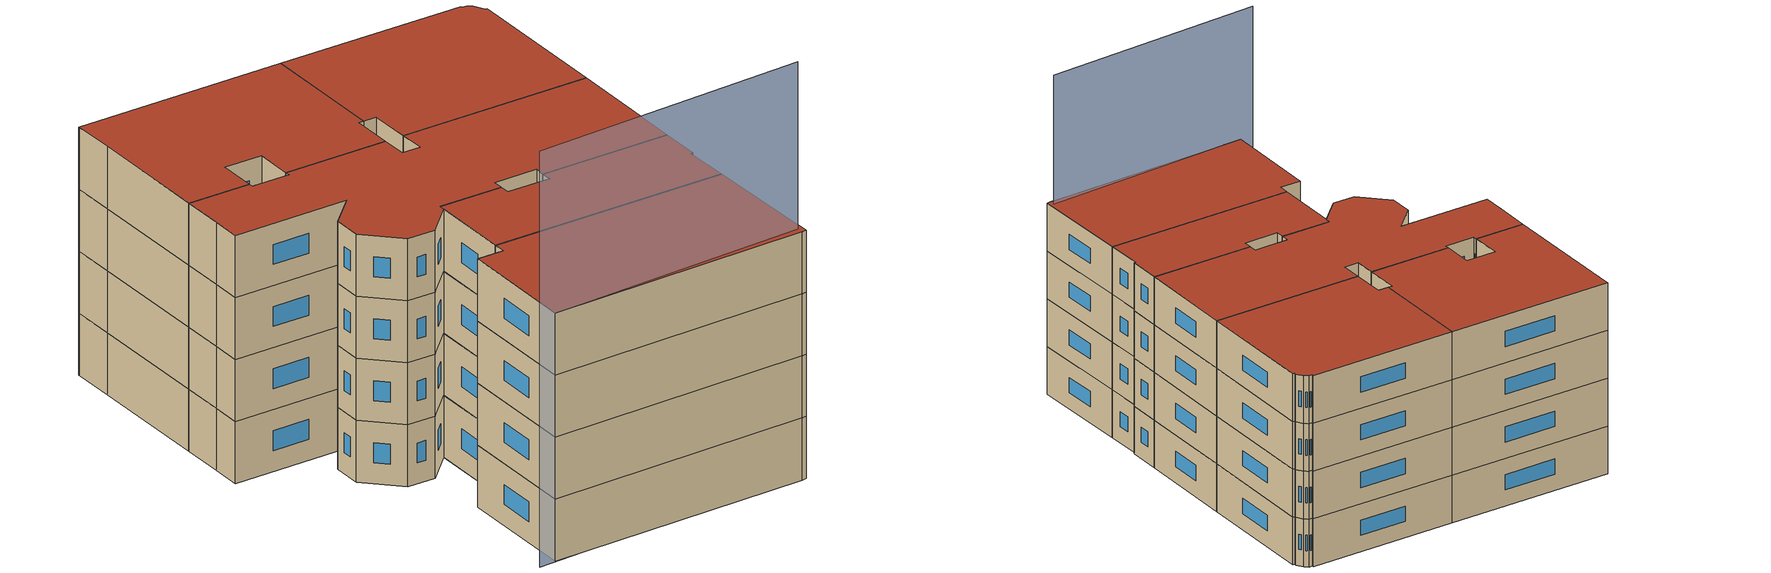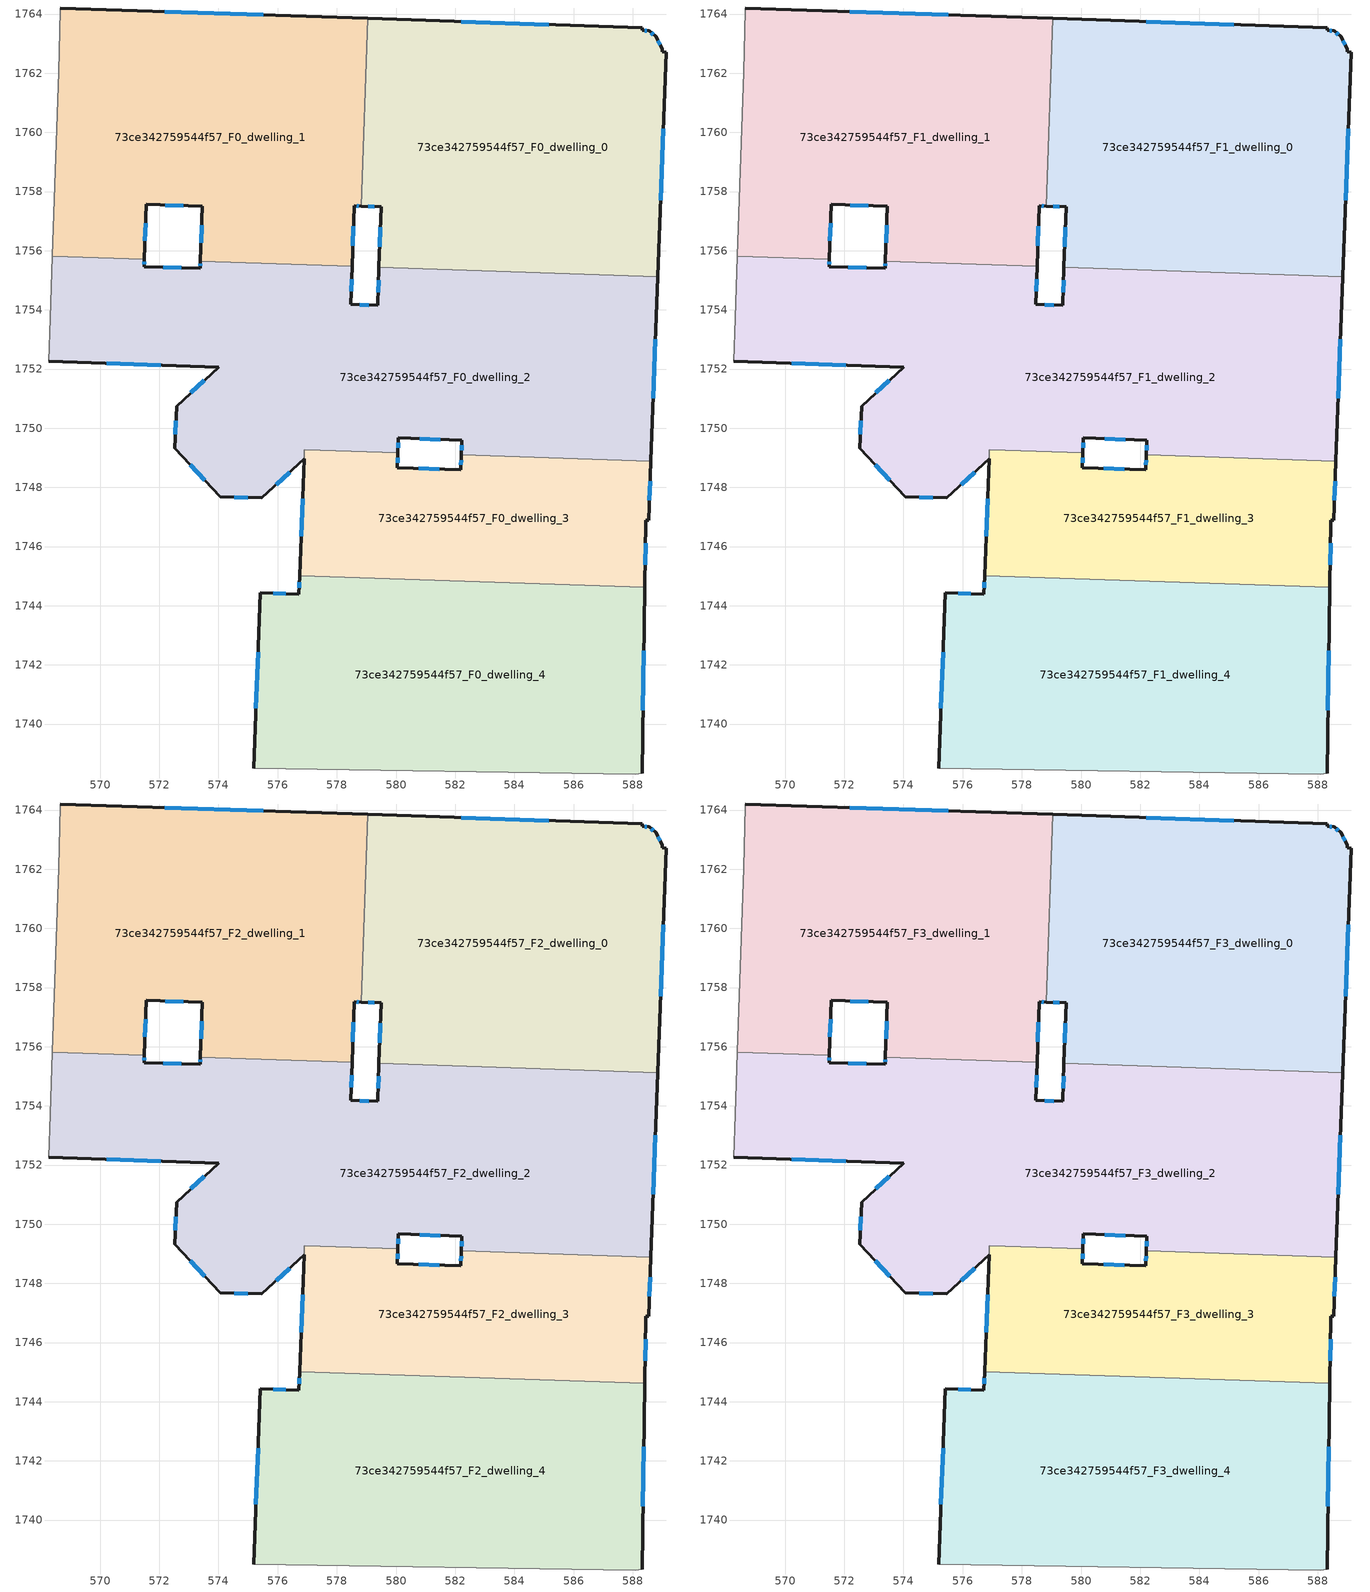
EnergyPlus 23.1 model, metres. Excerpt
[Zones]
73ce342759544f57_F0_dwelling_0
 floor ground (EU_floor_Construction): 588.78,1763.24 589.01,1762.82 589.01,1762.73 589.13,1762.71 588.85,1755.12 579.42,1755.44 579.49,1757.48 578.83,1757.51 579.04,1763.85 588.33,1763.53 588.33,1763.44 588.55,1763.43 z0
 wall outside (EU_wall_Construction): 588.85,1755.12 589.13,1762.71 589.01,1762.73 589.01,1762.82 588.78,1763.24 588.55,1763.43 588.33,1763.44 588.33,1763.53 579.04,1763.85 / 578.83,1757.51 579.49,1757.48 579.42,1755.44 z0:3
 wall to 73ce342759544f57_F0_dwelling_2 (EU_wall_Construction): 579.42,1755.44 588.85,1755.12 z0:3
 wall to 73ce342759544f57_F0_dwelling_1 (EU_wall_Construction): 579.04,1763.85 578.83,1757.51 z0:3
 window (EU_Window_Construction): 588.94,1757.71 589.03,1760.13 / 579.47,1756.79 579.45,1756.13 / 579.06,1757.5 579.27,1757.49 / 585.17,1763.64 582.2,1763.74 / 588.48,1763.43 588.41,1763.44 / 588.7,1763.3 588.63,1763.37 / 588.93,1762.96 588.85,1763.1 z1.02:1.98
73ce342759544f57_F0_dwelling_1
 floor ground (EU_floor_Construction): 579.04,1763.85 578.83,1757.51 578.58,1757.51 578.51,1755.47 573.39,1755.64 573.45,1757.5 571.55,1757.56 571.5,1755.71 568.39,1755.81 568.59,1762.05 568.65,1764.13 568.65,1764.2 z0
 wall outside (EU_wall_Construction): 571.5,1755.71 571.55,1757.56 573.45,1757.5 573.39,1755.64 / 579.04,1763.85 568.65,1764.2 / 578.51,1755.47 578.58,1757.51 578.83,1757.51 z0:3
 wall adiabatic (EU_wall_Construction): 568.65,1764.2 568.65,1764.13 568.59,1762.05 568.39,1755.81 z0:3
 wall to 73ce342759544f57_F0_dwelling_2 (EU_wall_Construction): 573.39,1755.64 578.51,1755.47 / 568.39,1755.81 571.5,1755.71 z0:3
 window (EU_Window_Construction): 573.43,1756.87 573.41,1756.27 / 572.2,1757.54 572.81,1757.52 / 571.52,1756.34 571.53,1756.93 / 575.51,1763.97 572.19,1764.08 / 578.67,1757.51 578.75,1757.51 / 578.54,1756.17 578.56,1756.82 z1.02:1.98
73ce342759544f57_F0_dwelling_2
 floor ground (EU_floor_Construction): 588.85,1755.12 588.61,1748.88 582.21,1749.09 582.23,1749.59 580.08,1749.67 580.06,1749.17 576.91,1749.27 576.89,1748.97 575.46,1747.64 574.05,1747.69 572.53,1749.32 572.58,1750.74 574.01,1752.07 568.27,1752.26 568.32,1753.72 568.39,1755.81 571.5,1755.71 571.49,1755.46 573.38,1755.41 573.39,1755.64 578.51,1755.47 578.47,1754.18 579.38,1754.15 579.42,1755.44 z0
 wall outside (EU_wall_Construction): 568.27,1752.26 574.01,1752.07 572.58,1750.74 572.53,1749.32 574.05,1747.69 575.46,1747.64 576.89,1748.97 / 573.39,1755.64 573.38,1755.41 571.49,1755.46 571.5,1755.71 / 579.42,1755.44 579.38,1754.15 578.47,1754.18 578.51,1755.47 / 588.61,1748.88 588.85,1755.12 / 580.06,1749.17 580.08,1749.67 582.23,1749.59 582.21,1749.09 z0:3
 wall adiabatic (EU_wall_Construction): 568.39,1755.81 568.32,1753.72 568.27,1752.26 z0:3
 wall to 73ce342759544f57_F0_dwelling_3 (EU_wall_Construction): 582.21,1749.09 588.61,1748.88 / 576.89,1748.97 576.9,1749.27 / 576.91,1749.27 580.06,1749.17 z0:3
 window (EU_Window_Construction): 573.52,1751.62 573.07,1751.19 / 570.22,1752.19 572.05,1752.13 / 571.49,1755.55 571.49,1755.62 / 572.74,1755.42 572.13,1755.44 / 573.39,1755.56 573.38,1755.49 / 578.49,1754.62 578.5,1755.03 / 579.07,1754.16 578.78,1754.17 / 579.41,1755 579.4,1754.59 / 588.69,1751.01 588.77,1753 / 582.22,1749.42 582.22,1749.26 / 580.81,1749.64 581.5,1749.62 / 580.07,1749.34 580.07,1749.5 / 575.95,1748.09 576.41,1748.52 / 574.53,1747.67 574.98,1747.66 / 573.05,1748.77 573.53,1748.24 / 572.56,1750.26 572.55,1749.8 z1.02:1.98
73ce342759544f57_F0_dwelling_3
 floor ground (EU_floor_Construction): 588.61,1748.88 588.54,1746.89 588.45,1746.89 588.41,1744.62 576.74,1745.01 576.9,1749.27 580.06,1749.17 580.05,1748.67 582.19,1748.59 582.21,1749.09 z0
 wall outside (EU_wall_Construction): 582.21,1749.09 582.19,1748.59 580.05,1748.67 580.06,1749.17 / 588.41,1744.62 588.45,1746.89 588.54,1746.89 588.61,1748.88 / 576.89,1748.96 576.74,1745.01 z0:3
 wall to 73ce342759544f57_F0_dwelling_4 (EU_wall_Construction): 576.74,1745.01 588.41,1744.62 z0:3
 window (EU_Window_Construction): 580.05,1748.84 580.06,1749 / 581.46,1748.62 580.78,1748.64 / 582.2,1748.92 582.2,1748.76 / 588.56,1747.57 588.59,1748.2 / 588.42,1745.39 588.43,1746.12 / 576.84,1747.62 576.79,1746.36 z1.02:1.98
73ce342759544f57_F0_dwelling_4
 floor ground (EU_floor_Construction): 588.41,1744.62 588.31,1738.34 588.09,1738.31 575.19,1738.51 575.41,1744.44 576.72,1744.39 576.74,1745.01 z0
 wall outside (EU_wall_Construction): 576.74,1745.01 576.72,1744.39 575.41,1744.44 575.19,1738.51 / 588.31,1738.34 588.41,1744.62 z0:3
 wall adiabatic (EU_wall_Construction): 575.19,1738.51 588.09,1738.31 588.31,1738.34 z0:3
 window (EU_Window_Construction): 575.34,1742.42 575.27,1740.53 / 576.28,1744.41 575.86,1744.43 / 576.74,1744.8 576.73,1744.6 / 588.35,1740.48 588.38,1742.48 z1.02:1.98
73ce342759544f57_F1_dwelling_0
 floor to 73ce342759544f57_F0_dwelling_0 (EU_floor_Construction): 588.78,1763.24 589,1762.82 589,1762.73 589.13,1762.71 588.85,1755.12 579.42,1755.44 579.49,1757.48 578.83,1757.51 579.04,1763.85 588.33,1763.53 588.33,1763.44 588.55,1763.43 z3
 wall outside (EU_wall_Construction): 588.85,1755.12 589.13,1762.71 589.01,1762.73 589.01,1762.82 588.78,1763.24 588.55,1763.43 588.33,1763.44 588.33,1763.53 579.04,1763.85 / 578.83,1757.51 579.49,1757.48 579.42,1755.44 z3:6
 wall to 73ce342759544f57_F1_dwelling_2 (EU_wall_Construction): 579.42,1755.44 588.85,1755.12 z3:6
 wall to 73ce342759544f57_F1_dwelling_1 (EU_wall_Construction): 579.04,1763.85 578.83,1757.51 z3:6
 window (EU_Window_Construction): 588.94,1757.71 589.03,1760.13 / 579.47,1756.79 579.45,1756.13 / 579.06,1757.5 579.27,1757.49 / 585.17,1763.64 582.2,1763.74 / 588.48,1763.43 588.41,1763.44 / 588.7,1763.3 588.63,1763.37 / 588.93,1762.96 588.85,1763.1 z4.02:4.98
73ce342759544f57_F1_dwelling_1
 floor to 73ce342759544f57_F0_dwelling_1 (EU_floor_Construction): 579.04,1763.85 578.83,1757.51 578.58,1757.51 578.51,1755.47 573.39,1755.64 573.45,1757.5 571.55,1757.56 571.5,1755.71 568.39,1755.81 568.59,1762.05 568.65,1764.13 568.65,1764.2 z3
 wall outside (EU_wall_Construction): 571.5,1755.71 571.55,1757.56 573.45,1757.5 573.39,1755.64 / 579.04,1763.85 568.65,1764.2 / 578.51,1755.47 578.58,1757.51 578.83,1757.51 z3:6
 wall adiabatic (EU_wall_Construction): 568.65,1764.2 568.65,1764.13 568.59,1762.05 568.39,1755.81 z3:6
 wall to 73ce342759544f57_F1_dwelling_2 (EU_wall_Construction): 573.39,1755.64 578.51,1755.47 / 568.39,1755.81 571.5,1755.71 z3:6
 window (EU_Window_Construction): 573.43,1756.87 573.41,1756.27 / 572.2,1757.54 572.81,1757.52 / 571.52,1756.34 571.53,1756.93 / 575.51,1763.97 572.19,1764.08 / 578.67,1757.51 578.75,1757.51 / 578.54,1756.17 578.56,1756.82 z4.02:4.98
73ce342759544f57_F1_dwelling_2
 floor to 73ce342759544f57_F0_dwelling_2 (EU_floor_Construction): 588.85,1755.12 588.61,1748.88 582.21,1749.09 582.23,1749.59 580.08,1749.67 580.06,1749.17 576.91,1749.27 576.89,1748.97 575.46,1747.64 574.05,1747.69 572.53,1749.32 572.58,1750.74 574.01,1752.07 568.27,1752.26 568.32,1753.72 568.39,1755.81 571.5,1755.71 571.49,1755.46 573.38,1755.41 573.39,1755.64 578.51,1755.47 578.47,1754.18 579.38,1754.15 579.42,1755.44 z3
 wall outside (EU_wall_Construction): 568.27,1752.26 574.01,1752.07 572.58,1750.74 572.53,1749.32 574.05,1747.69 575.46,1747.64 576.89,1748.97 / 573.39,1755.64 573.38,1755.41 571.49,1755.46 571.5,1755.71 / 579.42,1755.44 579.38,1754.15 578.47,1754.18 578.51,1755.47 / 588.61,1748.88 588.85,1755.12 / 580.06,1749.17 580.08,1749.67 582.23,1749.59 582.21,1749.09 z3:6
 wall adiabatic (EU_wall_Construction): 568.39,1755.81 568.32,1753.72 568.27,1752.26 z3:6
 wall to 73ce342759544f57_F1_dwelling_3 (EU_wall_Construction): 582.21,1749.09 588.61,1748.88 / 576.89,1748.97 576.9,1749.27 / 576.91,1749.27 580.06,1749.17 z3:6
 window (EU_Window_Construction): 573.52,1751.62 573.07,1751.19 / 570.22,1752.19 572.05,1752.13 / 571.49,1755.55 571.49,1755.62 / 572.74,1755.42 572.13,1755.44 / 573.39,1755.56 573.38,1755.49 / 578.49,1754.62 578.5,1755.03 / 579.07,1754.16 578.78,1754.17 / 579.41,1755 579.4,1754.59 / 588.69,1751.01 588.77,1753 / 582.22,1749.42 582.22,1749.26 / 580.81,1749.64 581.5,1749.62 / 580.07,1749.34 580.07,1749.5 / 575.95,1748.09 576.41,1748.52 / 574.53,1747.67 574.98,1747.66 / 573.05,1748.77 573.53,1748.24 / 572.56,1750.26 572.55,1749.8 z4.02:4.98
73ce342759544f57_F1_dwelling_3
 floor to 73ce342759544f57_F0_dwelling_3 (EU_floor_Construction): 588.61,1748.88 588.54,1746.89 588.45,1746.89 588.41,1744.62 576.74,1745.01 576.9,1749.27 580.06,1749.17 580.05,1748.67 582.19,1748.59 582.21,1749.09 z3
 wall outside (EU_wall_Construction): 582.21,1749.09 582.19,1748.59 580.05,1748.67 580.06,1749.17 / 588.41,1744.62 588.45,1746.89 588.54,1746.89 588.61,1748.88 / 576.89,1748.96 576.74,1745.01 z3:6
 wall to 73ce342759544f57_F1_dwelling_4 (EU_wall_Construction): 576.74,1745.01 588.41,1744.62 z3:6
 window (EU_Window_Construction): 580.05,1748.84 580.06,1749 / 581.46,1748.62 580.78,1748.64 / 582.2,1748.92 582.2,1748.76 / 588.56,1747.57 588.59,1748.2 / 588.42,1745.39 588.43,1746.12 / 576.84,1747.62 576.79,1746.36 z4.02:4.98
73ce342759544f57_F1_dwelling_4
 floor to 73ce342759544f57_F0_dwelling_4 (EU_floor_Construction): 588.41,1744.62 588.31,1738.34 588.09,1738.31 575.19,1738.51 575.41,1744.44 576.72,1744.39 576.74,1745.01 z3
 wall outside (EU_wall_Construction): 576.74,1745.01 576.72,1744.39 575.41,1744.44 575.19,1738.51 / 588.31,1738.34 588.41,1744.62 z3:6
 wall adiabatic (EU_wall_Construction): 575.19,1738.51 588.09,1738.31 588.31,1738.34 z3:6
 window (EU_Window_Construction): 575.34,1742.42 575.27,1740.53 / 576.28,1744.41 575.86,1744.43 / 576.74,1744.8 576.73,1744.6 / 588.35,1740.48 588.38,1742.48 z4.02:4.98
73ce342759544f57_F2_dwelling_0
 floor to 73ce342759544f57_F1_dwelling_0 (EU_floor_Construction): 588.78,1763.24 589,1762.82 589,1762.73 589.13,1762.71 588.85,1755.12 579.42,1755.44 579.49,1757.48 578.83,1757.51 579.04,1763.85 588.33,1763.53 588.33,1763.44 588.55,1763.43 z6
 wall outside (EU_wall_Construction): 588.85,1755.12 589.13,1762.71 589.01,1762.73 589.01,1762.82 588.78,1763.24 588.55,1763.43 588.33,1763.44 588.33,1763.53 579.04,1763.85 / 578.83,1757.51 579.49,1757.48 579.42,1755.44 z6:9
 wall to 73ce342759544f57_F2_dwelling_2 (EU_wall_Construction): 579.42,1755.44 588.85,1755.12 z6:9
 wall to 73ce342759544f57_F2_dwelling_1 (EU_wall_Construction): 579.04,1763.85 578.83,1757.51 z6:9
 window (EU_Window_Construction): 588.94,1757.71 589.03,1760.13 / 579.47,1756.79 579.45,1756.13 / 579.06,1757.5 579.27,1757.49 / 585.17,1763.64 582.2,1763.74 / 588.48,1763.43 588.41,1763.44 / 588.7,1763.3 588.63,1763.37 / 588.93,1762.96 588.85,1763.1 z7.02:7.98
73ce342759544f57_F2_dwelling_1
 floor to 73ce342759544f57_F1_dwelling_1 (EU_floor_Construction): 579.04,1763.85 578.83,1757.51 578.58,1757.51 578.51,1755.47 573.39,1755.64 573.45,1757.5 571.55,1757.56 571.5,1755.71 568.39,1755.81 568.59,1762.05 568.65,1764.13 568.65,1764.2 z6
 wall outside (EU_wall_Construction): 571.5,1755.71 571.55,1757.56 573.45,1757.5 573.39,1755.64 / 579.04,1763.85 568.65,1764.2 / 578.51,1755.47 578.58,1757.51 578.83,1757.51 z6:9
 wall adiabatic (EU_wall_Construction): 568.65,1764.2 568.65,1764.13 568.59,1762.05 568.39,1755.81 z6:9
 wall to 73ce342759544f57_F2_dwelling_2 (EU_wall_Construction): 573.39,1755.64 578.51,1755.47 / 568.39,1755.81 571.5,1755.71 z6:9
 window (EU_Window_Construction): 573.43,1756.87 573.41,1756.27 / 572.2,1757.54 572.81,1757.52 / 571.52,1756.34 571.53,1756.93 / 575.51,1763.97 572.19,1764.08 / 578.67,1757.51 578.75,1757.51 / 578.54,1756.17 578.56,1756.82 z7.02:7.98
73ce342759544f57_F2_dwelling_2
 floor to 73ce342759544f57_F1_dwelling_2 (EU_floor_Construction): 588.85,1755.12 588.61,1748.88 582.21,1749.09 582.23,1749.59 580.08,1749.67 580.06,1749.17 576.91,1749.27 576.89,1748.97 575.46,1747.64 574.05,1747.69 572.53,1749.32 572.58,1750.74 574.01,1752.07 568.27,1752.26 568.32,1753.72 568.39,1755.81 571.5,1755.71 571.49,1755.46 573.38,1755.41 573.39,1755.64 578.51,1755.47 578.47,1754.18 579.38,1754.15 579.42,1755.44 z6
 wall outside (EU_wall_Construction): 568.27,1752.26 574.01,1752.07 572.58,1750.74 572.53,1749.32 574.05,1747.69 575.46,1747.64 576.89,1748.97 / 573.39,1755.64 573.38,1755.41 571.49,1755.46 571.5,1755.71 / 579.42,1755.44 579.38,1754.15 578.47,1754.18 578.51,1755.47 / 588.61,1748.88 588.85,1755.12 / 580.06,1749.17 580.08,1749.67 582.23,1749.59 582.21,1749.09 z6:9
 wall adiabatic (EU_wall_Construction): 568.39,1755.81 568.32,1753.72 568.27,1752.26 z6:9
 wall to 73ce342759544f57_F2_dwelling_3 (EU_wall_Construction): 582.21,1749.09 588.61,1748.88 / 576.89,1748.97 576.9,1749.27 / 576.91,1749.27 580.06,1749.17 z6:9
 window (EU_Window_Construction): 573.52,1751.62 573.07,1751.19 / 570.22,1752.19 572.05,1752.13 / 571.49,1755.55 571.49,1755.62 / 572.74,1755.42 572.13,1755.44 / 573.39,1755.56 573.38,1755.49 / 578.49,1754.62 578.5,1755.03 / 579.07,1754.16 578.78,1754.17 / 579.41,1755 579.4,1754.59 / 588.69,1751.01 588.77,1753 / 582.22,1749.42 582.22,1749.26 / 580.81,1749.64 581.5,1749.62 / 580.07,1749.34 580.07,1749.5 / 575.95,1748.09 576.41,1748.52 / 574.53,1747.67 574.98,1747.66 / 573.05,1748.77 573.53,1748.24 / 572.56,1750.26 572.55,1749.8 z7.02:7.98
73ce342759544f57_F2_dwelling_3
 floor to 73ce342759544f57_F1_dwelling_3 (EU_floor_Construction): 588.61,1748.88 588.54,1746.89 588.45,1746.89 588.41,1744.62 576.74,1745.01 576.9,1749.27 580.06,1749.17 580.05,1748.67 582.19,1748.59 582.21,1749.09 z6
 wall outside (EU_wall_Construction): 582.21,1749.09 582.19,1748.59 580.05,1748.67 580.06,1749.17 / 588.41,1744.62 588.45,1746.89 588.54,1746.89 588.61,1748.88 / 576.89,1748.96 576.74,1745.01 z6:9
 wall to 73ce342759544f57_F2_dwelling_4 (EU_wall_Construction): 576.74,1745.01 588.41,1744.62 z6:9
 window (EU_Window_Construction): 580.05,1748.84 580.06,1749 / 581.46,1748.62 580.78,1748.64 / 582.2,1748.92 582.2,1748.76 / 588.56,1747.57 588.59,1748.2 / 588.42,1745.39 588.43,1746.12 / 576.84,1747.62 576.79,1746.36 z7.02:7.98
73ce342759544f57_F2_dwelling_4
 floor to 73ce342759544f57_F1_dwelling_4 (EU_floor_Construction): 588.41,1744.62 588.31,1738.34 588.09,1738.31 575.19,1738.51 575.41,1744.44 576.72,1744.39 576.74,1745.01 z6
 wall outside (EU_wall_Construction): 576.74,1745.01 576.72,1744.39 575.41,1744.44 575.19,1738.51 / 588.31,1738.34 588.41,1744.62 z6:9
 wall adiabatic (EU_wall_Construction): 575.19,1738.51 588.09,1738.31 588.31,1738.34 z6:9
 window (EU_Window_Construction): 575.34,1742.42 575.27,1740.53 / 576.28,1744.41 575.86,1744.43 / 576.74,1744.8 576.73,1744.6 / 588.35,1740.48 588.38,1742.48 z7.02:7.98
73ce342759544f57_F3_dwelling_0
 floor to 73ce342759544f57_F2_dwelling_0 (EU_floor_Construction): 588.78,1763.24 589,1762.82 589,1762.73 589.13,1762.71 588.85,1755.12 579.42,1755.44 579.49,1757.48 578.83,1757.51 579.04,1763.85 588.33,1763.53 588.33,1763.44 588.55,1763.43 z9
 wall outside (EU_wall_Construction): 588.85,1755.12 589.13,1762.71 589.01,1762.73 589.01,1762.82 588.78,1763.24 588.55,1763.43 588.33,1763.44 588.33,1763.53 579.04,1763.85 / 578.83,1757.51 579.49,1757.48 579.42,1755.44 z9:12
 wall to 73ce342759544f57_F3_dwelling_2 (EU_wall_Construction): 579.42,1755.44 588.85,1755.12 z9:12
 wall to 73ce342759544f57_F3_dwelling_1 (EU_wall_Construction): 579.04,1763.85 578.83,1757.51 z9:12
 window (EU_Window_Construction): 588.94,1757.71 589.03,1760.13 / 579.47,1756.79 579.45,1756.13 / 579.06,1757.5 579.27,1757.49 / 585.17,1763.64 582.2,1763.74 / 588.48,1763.43 588.41,1763.44 / 588.7,1763.3 588.63,1763.37 / 588.93,1762.96 588.85,1763.1 z10.02:10.98
 roof outside (EU_roof_Construction): 588.85,1755.12 589.13,1762.71 589.01,1762.73 589.01,1762.82 588.78,1763.24 588.55,1763.43 588.33,1763.44 588.33,1763.53 579.04,1763.85 578.83,1757.51 579.49,1757.48 579.42,1755.44 z12
73ce342759544f57_F3_dwelling_1
 floor to 73ce342759544f57_F2_dwelling_1 (EU_floor_Construction): 579.04,1763.85 578.83,1757.51 578.58,1757.51 578.51,1755.47 573.39,1755.64 573.45,1757.5 571.55,1757.56 571.5,1755.71 568.39,1755.81 568.59,1762.05 568.65,1764.13 568.65,1764.2 z9
 wall outside (EU_wall_Construction): 571.5,1755.71 571.55,1757.56 573.45,1757.5 573.39,1755.64 / 579.04,1763.85 568.65,1764.2 / 578.51,1755.47 578.58,1757.51 578.83,1757.51 z9:12
 wall adiabatic (EU_wall_Construction): 568.65,1764.2 568.65,1764.13 568.59,1762.05 568.39,1755.81 z9:12
 wall to 73ce342759544f57_F3_dwelling_2 (EU_wall_Construction): 573.39,1755.64 578.51,1755.47 / 568.39,1755.81 571.5,1755.71 z9:12
 window (EU_Window_Construction): 573.43,1756.87 573.41,1756.27 / 572.2,1757.54 572.81,1757.52 / 571.52,1756.34 571.53,1756.93 / 575.51,1763.97 572.19,1764.08 / 578.67,1757.51 578.75,1757.51 / 578.54,1756.17 578.56,1756.82 z10.02:10.98
 roof outside (EU_roof_Construction): 578.51,1755.47 578.58,1757.51 578.83,1757.51 579.04,1763.85 568.65,1764.2 568.65,1764.13 568.59,1762.05 568.39,1755.81 571.5,1755.71 571.55,1757.56 573.45,1757.5 573.39,1755.64 z12
73ce342759544f57_F3_dwelling_2
 floor to 73ce342759544f57_F2_dwelling_2 (EU_floor_Construction): 588.85,1755.12 588.61,1748.88 582.21,1749.09 582.23,1749.59 580.08,1749.67 580.06,1749.17 576.91,1749.27 576.89,1748.97 575.46,1747.64 574.05,1747.69 572.53,1749.32 572.58,1750.74 574.01,1752.07 568.27,1752.26 568.32,1753.72 568.39,1755.81 571.5,1755.71 571.49,1755.46 573.38,1755.41 573.39,1755.64 578.51,1755.47 578.47,1754.18 579.38,1754.15 579.42,1755.44 z9
 wall outside (EU_wall_Construction): 568.27,1752.26 574.01,1752.07 572.58,1750.74 572.53,1749.32 574.05,1747.69 575.46,1747.64 576.89,1748.97 / 573.39,1755.64 573.38,1755.41 571.49,1755.46 571.5,1755.71 / 579.42,1755.44 579.38,1754.15 578.47,1754.18 578.51,1755.47 / 588.61,1748.88 588.85,1755.12 / 580.06,1749.17 580.08,1749.67 582.23,1749.59 582.21,1749.09 z9:12
 wall adiabatic (EU_wall_Construction): 568.39,1755.81 568.32,1753.72 568.27,1752.26 z9:12
 wall to 73ce342759544f57_F3_dwelling_3 (EU_wall_Construction): 582.21,1749.09 588.61,1748.88 / 576.89,1748.97 576.9,1749.27 / 576.91,1749.27 580.06,1749.17 z9:12
 window (EU_Window_Construction): 573.52,1751.62 573.07,1751.19 / 570.22,1752.19 572.05,1752.13 / 571.49,1755.55 571.49,1755.62 / 572.74,1755.42 572.13,1755.44 / 573.39,1755.56 573.38,1755.49 / 578.49,1754.62 578.5,1755.03 / 579.07,1754.16 578.78,1754.17 / 579.41,1755 579.4,1754.59 / 588.69,1751.01 588.77,1753 / 582.22,1749.42 582.22,1749.26 / 580.81,1749.64 581.5,1749.62 / 580.07,1749.34 580.07,1749.5 / 575.95,1748.09 576.41,1748.52 / 574.53,1747.67 574.98,1747.66 / 573.05,1748.77 573.53,1748.24 / 572.56,1750.26 572.55,1749.8 z10.02:10.98
 roof outside (EU_roof_Construction): 588.61,1748.88 588.85,1755.12 579.42,1755.44 579.38,1754.15 578.47,1754.18 578.51,1755.47 573.39,1755.64 573.38,1755.41 571.49,1755.46 571.5,1755.71 568.39,1755.81 568.32,1753.72 568.27,1752.26 574.01,1752.07 572.58,1750.74 572.53,1749.32 574.05,1747.69 575.46,1747.64 576.89,1748.97 576.9,1749.27 580.06,1749.17 580.08,1749.67 582.23,1749.59 582.21,1749.09 z12
73ce342759544f57_F3_dwelling_3
 floor to 73ce342759544f57_F2_dwelling_3 (EU_floor_Construction): 588.61,1748.88 588.54,1746.89 588.45,1746.89 588.41,1744.62 576.74,1745.01 576.9,1749.27 580.06,1749.17 580.05,1748.67 582.19,1748.59 582.21,1749.09 z9
 wall outside (EU_wall_Construction): 582.21,1749.09 582.19,1748.59 580.05,1748.67 580.06,1749.17 / 588.41,1744.62 588.45,1746.89 588.54,1746.89 588.61,1748.88 / 576.89,1748.96 576.74,1745.01 z9:12
 wall to 73ce342759544f57_F3_dwelling_4 (EU_wall_Construction): 576.74,1745.01 588.41,1744.62 z9:12
 window (EU_Window_Construction): 580.05,1748.84 580.06,1749 / 581.46,1748.62 580.78,1748.64 / 582.2,1748.92 582.2,1748.76 / 588.56,1747.57 588.59,1748.2 / 588.42,1745.39 588.43,1746.12 / 576.84,1747.62 576.79,1746.36 z10.02:10.98
 roof outside (EU_roof_Construction): 588.41,1744.62 588.45,1746.89 588.54,1746.89 588.61,1748.88 582.21,1749.09 582.19,1748.59 580.05,1748.67 580.06,1749.17 576.9,1749.27 576.89,1748.97 576.74,1745.01 z12
73ce342759544f57_F3_dwelling_4
 floor to 73ce342759544f57_F2_dwelling_4 (EU_floor_Construction): 588.41,1744.62 588.31,1738.34 588.09,1738.31 575.19,1738.51 575.41,1744.44 576.72,1744.39 576.74,1745.01 z9
 wall outside (EU_wall_Construction): 576.74,1745.01 576.72,1744.39 575.41,1744.44 575.19,1738.51 / 588.31,1738.34 588.41,1744.62 z9:12
 wall adiabatic (EU_wall_Construction): 575.19,1738.51 588.09,1738.31 588.31,1738.34 z9:12
 window (EU_Window_Construction): 575.34,1742.42 575.27,1740.53 / 576.28,1744.41 575.86,1744.43 / 576.74,1744.8 576.73,1744.6 / 588.35,1740.48 588.38,1742.48 z10.02:10.98
 roof outside (EU_roof_Construction): 588.31,1738.34 588.41,1744.62 576.74,1745.01 576.72,1744.39 575.41,1744.44 575.19,1738.51 588.09,1738.31 z12
shading: 574.34,1738.47 588.08,1738.63 z0:20.1
[Building]
EU S2 Campaign: North Axis=0; Terrain=City; Solar Distribution=FullExterior
[Site:Location]
Vienna: Latitude=48; Longitude=16.5; Time Zone=1; Elevation=183
[SizingPeriod:WeatherFileDays]
AnnualSizingPeriod: Begin Month=1; Begin Day of Month=1; End Month=12; End Day of Month=31; Day of Week for Start Day=Monday; Use Weather File Daylight Saving Period=No; Use Weather File Rain and Snow Indicators=No
[MATERIAL]
EU_InternalMass_Material: Roughness=MediumRough; Thickness=0.1; Conductivity=1; Density=1800; Specific Heat=900; Thermal Absorptance=0.9; Solar Absorptance=0.7; Visible Absorptance=0.7
[MATERIAL:NOMASS] Roughness=MediumRough; Thermal Absorptance=0.9; Solar Absorptance=0.7; Visible Absorptance=0.7
Name | Thermal Resistance
EU_wall_NoMass | 0.942466
EU_roof_NoMass | 0.551687
EU_floor_NoMass | 0.66527
[WINDOWMATERIAL:SIMPLEGLAZINGSYSTEM]
EU_Window_SimpleGlazing: UFactor=2.03367; Solar Heat Gain Coefficient=0.65; Visible Transmittance=0.65
[CONSTRUCTION]
EU_wall_Construction: EU_wall_NoMass
EU_roof_Construction: EU_roof_NoMass
EU_floor_Construction: EU_floor_NoMass
EU_Window_Construction: EU_Window_SimpleGlazing
EU_InternalMass_Construction: EU_InternalMass_Material
[ZONE] Type=1; Multiplier=1; Ceiling Height=autocalculate; Floor Area=autocalculate; Part of Total Floor Area=Yes
Name | Volume
73ce342759544f57_F0_dwelling_0; 73ce342759544f57_F1_dwelling_0; 73ce342759544f57_F2_dwelling_0; 73ce342759544f57_F3_dwelling_0 | 249.428
73ce342759544f57_F0_dwelling_1 | 249.432
73ce342759544f57_F1_dwelling_1; 73ce342759544f57_F2_dwelling_1; 73ce342759544f57_F3_dwelling_1 | 249.43
73ce342759544f57_F0_dwelling_2; 73ce342759544f57_F1_dwelling_2; 73ce342759544f57_F2_dwelling_2; 73ce342759544f57_F3_dwelling_2 | 352.695
73ce342759544f57_F0_dwelling_3; 73ce342759544f57_F1_dwelling_3; 73ce342759544f57_F2_dwelling_3; 73ce342759544f57_F3_dwelling_3 | 146.171
73ce342759544f57_F0_dwelling_4; 73ce342759544f57_F1_dwelling_4; 73ce342759544f57_F2_dwelling_4; 73ce342759544f57_F3_dwelling_4 | 249.413
[INTERNALMASS] Construction=EU_InternalMass_Construction
Name | Zone or ZoneList | Surface Area
73ce342759544f57_F0_dwelling_0_EU_InternalMass | 73ce342759544f57_F0_dwelling_0 | 83.1417
73ce342759544f57_F0_dwelling_1_EU_InternalMass | 73ce342759544f57_F0_dwelling_1 | 83.1422
73ce342759544f57_F0_dwelling_2_EU_InternalMass | 73ce342759544f57_F0_dwelling_2 | 117.564
73ce342759544f57_F0_dwelling_3_EU_InternalMass | 73ce342759544f57_F0_dwelling_3 | 48.7247
73ce342759544f57_F0_dwelling_4_EU_InternalMass | 73ce342759544f57_F0_dwelling_4 | 83.1377
73ce342759544f57_F1_dwelling_0_EU_InternalMass | 73ce342759544f57_F1_dwelling_0 | 83.1417
73ce342759544f57_F1_dwelling_1_EU_InternalMass | 73ce342759544f57_F1_dwelling_1 | 83.1422
73ce342759544f57_F1_dwelling_2_EU_InternalMass | 73ce342759544f57_F1_dwelling_2 | 117.564
73ce342759544f57_F1_dwelling_3_EU_InternalMass | 73ce342759544f57_F1_dwelling_3 | 48.7247
73ce342759544f57_F1_dwelling_4_EU_InternalMass | 73ce342759544f57_F1_dwelling_4 | 83.1377
73ce342759544f57_F2_dwelling_0_EU_InternalMass | 73ce342759544f57_F2_dwelling_0 | 83.1417
73ce342759544f57_F2_dwelling_1_EU_InternalMass | 73ce342759544f57_F2_dwelling_1 | 83.1422
73ce342759544f57_F2_dwelling_2_EU_InternalMass | 73ce342759544f57_F2_dwelling_2 | 117.564
73ce342759544f57_F2_dwelling_3_EU_InternalMass | 73ce342759544f57_F2_dwelling_3 | 48.7247
73ce342759544f57_F2_dwelling_4_EU_InternalMass | 73ce342759544f57_F2_dwelling_4 | 83.1377
73ce342759544f57_F3_dwelling_0_EU_InternalMass | 73ce342759544f57_F3_dwelling_0 | 83.1417
73ce342759544f57_F3_dwelling_1_EU_InternalMass | 73ce342759544f57_F3_dwelling_1 | 83.1422
73ce342759544f57_F3_dwelling_2_EU_InternalMass | 73ce342759544f57_F3_dwelling_2 | 117.564
73ce342759544f57_F3_dwelling_3_EU_InternalMass | 73ce342759544f57_F3_dwelling_3 | 48.7247
73ce342759544f57_F3_dwelling_4_EU_InternalMass | 73ce342759544f57_F3_dwelling_4 | 83.1377
[OTHEREQUIPMENT] Fuel Type=Electricity; Design Level Calculation Method=Watts/Area; Power per Zone Floor Area=1; Fraction Latent=0; Fraction Radiant=0; Fraction Lost=0; Carbon Dioxide Generation Rate=0; EndUse Subcategory=EU_Step8_InternalGains
Name | Zone or ZoneList or Space or SpaceList | Schedule
EU_Step8_InternalGain_73ce342759544f57_F0_dwelling_0_f000 | 73ce342759544f57_F0_dwelling_0 | EU_Step8_GainSchedule_73ce342759544f57_F0_dwelling_0_f000
EU_Step8_InternalGain_73ce342759544f57_F0_dwelling_1_f000 | 73ce342759544f57_F0_dwelling_1 | EU_Step8_GainSchedule_73ce342759544f57_F0_dwelling_1_f000
EU_Step8_InternalGain_73ce342759544f57_F0_dwelling_2_f000 | 73ce342759544f57_F0_dwelling_2 | EU_Step8_GainSchedule_73ce342759544f57_F0_dwelling_2_f000
EU_Step8_InternalGain_73ce342759544f57_F0_dwelling_3_f000 | 73ce342759544f57_F0_dwelling_3 | EU_Step8_GainSchedule_73ce342759544f57_F0_dwelling_3_f000
EU_Step8_InternalGain_73ce342759544f57_F0_dwelling_4_f000 | 73ce342759544f57_F0_dwelling_4 | EU_Step8_GainSchedule_73ce342759544f57_F0_dwelling_4_f000
EU_Step8_InternalGain_73ce342759544f57_F1_dwelling_0_f000 | 73ce342759544f57_F1_dwelling_0 | EU_Step8_GainSchedule_73ce342759544f57_F1_dwelling_0_f000
EU_Step8_InternalGain_73ce342759544f57_F1_dwelling_1_f000 | 73ce342759544f57_F1_dwelling_1 | EU_Step8_GainSchedule_73ce342759544f57_F1_dwelling_1_f000
EU_Step8_InternalGain_73ce342759544f57_F1_dwelling_2_f000 | 73ce342759544f57_F1_dwelling_2 | EU_Step8_GainSchedule_73ce342759544f57_F1_dwelling_2_f000
EU_Step8_InternalGain_73ce342759544f57_F1_dwelling_3_f000 | 73ce342759544f57_F1_dwelling_3 | EU_Step8_GainSchedule_73ce342759544f57_F1_dwelling_3_f000
EU_Step8_InternalGain_73ce342759544f57_F1_dwelling_4_f000 | 73ce342759544f57_F1_dwelling_4 | EU_Step8_GainSchedule_73ce342759544f57_F1_dwelling_4_f000
EU_Step8_InternalGain_73ce342759544f57_F2_dwelling_0_f000 | 73ce342759544f57_F2_dwelling_0 | EU_Step8_GainSchedule_73ce342759544f57_F2_dwelling_0_f000
EU_Step8_InternalGain_73ce342759544f57_F2_dwelling_1_f000 | 73ce342759544f57_F2_dwelling_1 | EU_Step8_GainSchedule_73ce342759544f57_F2_dwelling_1_f000
EU_Step8_InternalGain_73ce342759544f57_F2_dwelling_2_f000 | 73ce342759544f57_F2_dwelling_2 | EU_Step8_GainSchedule_73ce342759544f57_F2_dwelling_2_f000
EU_Step8_InternalGain_73ce342759544f57_F2_dwelling_3_f000 | 73ce342759544f57_F2_dwelling_3 | EU_Step8_GainSchedule_73ce342759544f57_F2_dwelling_3_f000
EU_Step8_InternalGain_73ce342759544f57_F2_dwelling_4_f000 | 73ce342759544f57_F2_dwelling_4 | EU_Step8_GainSchedule_73ce342759544f57_F2_dwelling_4_f000
EU_Step8_InternalGain_73ce342759544f57_F3_dwelling_0_f000 | 73ce342759544f57_F3_dwelling_0 | EU_Step8_GainSchedule_73ce342759544f57_F3_dwelling_0_f000
EU_Step8_InternalGain_73ce342759544f57_F3_dwelling_1_f000 | 73ce342759544f57_F3_dwelling_1 | EU_Step8_GainSchedule_73ce342759544f57_F3_dwelling_1_f000
EU_Step8_InternalGain_73ce342759544f57_F3_dwelling_2_f000 | 73ce342759544f57_F3_dwelling_2 | EU_Step8_GainSchedule_73ce342759544f57_F3_dwelling_2_f000
EU_Step8_InternalGain_73ce342759544f57_F3_dwelling_3_f000 | 73ce342759544f57_F3_dwelling_3 | EU_Step8_GainSchedule_73ce342759544f57_F3_dwelling_3_f000
EU_Step8_InternalGain_73ce342759544f57_F3_dwelling_4_f000 | 73ce342759544f57_F3_dwelling_4 | EU_Step8_GainSchedule_73ce342759544f57_F3_dwelling_4_f000
[ZONEVENTILATION:DESIGNFLOWRATE] Schedule=EU_AlwaysOn; Design Flow Rate Calculation Method=AirChanges/Hour; Air Changes per Hour=0.530523; Ventilation Type=Natural; Fan Pressure Rise=0; Fan Total Efficiency=1; Constant Term Coefficient=1; Temperature Term Coefficient=0; Velocity Term Coefficient=0; Velocity Squared Term Coefficient=0; Minimum Indoor Temperature=-100; Maximum Indoor Temperature=100; Delta Temperature=-100; Minimum Outdoor Temperature=-100; Maximum Outdoor Temperature=100; Maximum Wind Speed=40
Name | Zone or ZoneList or Space or SpaceList
EU_ConstantAir_73ce342759544f57_F0_dwelling_0 | 73ce342759544f57_F0_dwelling_0
EU_ConstantAir_73ce342759544f57_F0_dwelling_1 | 73ce342759544f57_F0_dwelling_1
EU_ConstantAir_73ce342759544f57_F0_dwelling_2 | 73ce342759544f57_F0_dwelling_2
EU_ConstantAir_73ce342759544f57_F0_dwelling_3 | 73ce342759544f57_F0_dwelling_3
EU_ConstantAir_73ce342759544f57_F0_dwelling_4 | 73ce342759544f57_F0_dwelling_4
EU_ConstantAir_73ce342759544f57_F1_dwelling_0 | 73ce342759544f57_F1_dwelling_0
EU_ConstantAir_73ce342759544f57_F1_dwelling_1 | 73ce342759544f57_F1_dwelling_1
EU_ConstantAir_73ce342759544f57_F1_dwelling_2 | 73ce342759544f57_F1_dwelling_2
EU_ConstantAir_73ce342759544f57_F1_dwelling_3 | 73ce342759544f57_F1_dwelling_3
EU_ConstantAir_73ce342759544f57_F1_dwelling_4 | 73ce342759544f57_F1_dwelling_4
EU_ConstantAir_73ce342759544f57_F2_dwelling_0 | 73ce342759544f57_F2_dwelling_0
EU_ConstantAir_73ce342759544f57_F2_dwelling_1 | 73ce342759544f57_F2_dwelling_1
EU_ConstantAir_73ce342759544f57_F2_dwelling_2 | 73ce342759544f57_F2_dwelling_2
EU_ConstantAir_73ce342759544f57_F2_dwelling_3 | 73ce342759544f57_F2_dwelling_3
EU_ConstantAir_73ce342759544f57_F2_dwelling_4 | 73ce342759544f57_F2_dwelling_4
EU_ConstantAir_73ce342759544f57_F3_dwelling_0 | 73ce342759544f57_F3_dwelling_0
EU_ConstantAir_73ce342759544f57_F3_dwelling_1 | 73ce342759544f57_F3_dwelling_1
EU_ConstantAir_73ce342759544f57_F3_dwelling_2 | 73ce342759544f57_F3_dwelling_2
EU_ConstantAir_73ce342759544f57_F3_dwelling_3 | 73ce342759544f57_F3_dwelling_3
EU_ConstantAir_73ce342759544f57_F3_dwelling_4 | 73ce342759544f57_F3_dwelling_4
[HVACTEMPLATE:THERMOSTAT] Constant Heating Setpoint=20; Constant Cooling Setpoint=50
EU_HeatOnly_73ce342759544f57_F0_dwelling_0; EU_HeatOnly_73ce342759544f57_F0_dwelling_1; EU_HeatOnly_73ce342759544f57_F0_dwelling_2; EU_HeatOnly_73ce342759544f57_F0_dwelling_3; EU_HeatOnly_73ce342759544f57_F0_dwelling_4; EU_HeatOnly_73ce342759544f57_F1_dwelling_0; EU_HeatOnly_73ce342759544f57_F1_dwelling_1; EU_HeatOnly_73ce342759544f57_F1_dwelling_2; EU_HeatOnly_73ce342759544f57_F1_dwelling_3; EU_HeatOnly_73ce342759544f57_F1_dwelling_4; EU_HeatOnly_73ce342759544f57_F2_dwelling_0; EU_HeatOnly_73ce342759544f57_F2_dwelling_1; EU_HeatOnly_73ce342759544f57_F2_dwelling_2; EU_HeatOnly_73ce342759544f57_F2_dwelling_3; EU_HeatOnly_73ce342759544f57_F2_dwelling_4; EU_HeatOnly_73ce342759544f57_F3_dwelling_0; EU_HeatOnly_73ce342759544f57_F3_dwelling_1; EU_HeatOnly_73ce342759544f57_F3_dwelling_2; EU_HeatOnly_73ce342759544f57_F3_dwelling_3; EU_HeatOnly_73ce342759544f57_F3_dwelling_4
[HVACTEMPLATE:ZONE:IDEALLOADSAIRSYSTEM] System Availability Schedule=EU_AlwaysOn; Maximum Heating Supply Air Temperature=50; Minimum Cooling Supply Air Temperature=13; Maximum Heating Supply Air Humidity Ratio=0.0156; Minimum Cooling Supply Air Humidity Ratio=0.0077; Heating Limit=NoLimit; Cooling Limit=NoLimit; Heating Availability Schedule=EU_AlwaysOn; Cooling Availability Schedule=EU_CoolingOff; Dehumidification Control Type=ConstantSensibleHeatRatio; Cooling Sensible Heat Ratio=0.7; Dehumidification Setpoint=60; Humidification Control Type=None; Humidification Setpoint=30; Outdoor Air Method=None; Outdoor Air Flow Rate per Person=0.00944; Outdoor Air Flow Rate per Zone Floor Area=0; Outdoor Air Flow Rate per Zone=0; Demand Controlled Ventilation Type=None; Outdoor Air Economizer Type=NoEconomizer; Heat Recovery Type=None; Sensible Heat Recovery Effectiveness=0.7; Latent Heat Recovery Effectiveness=0.65
Name | Template Thermostat
73ce342759544f57_F0_dwelling_0 | EU_HeatOnly_73ce342759544f57_F0_dwelling_0
73ce342759544f57_F0_dwelling_1 | EU_HeatOnly_73ce342759544f57_F0_dwelling_1
73ce342759544f57_F0_dwelling_2 | EU_HeatOnly_73ce342759544f57_F0_dwelling_2
73ce342759544f57_F0_dwelling_3 | EU_HeatOnly_73ce342759544f57_F0_dwelling_3
73ce342759544f57_F0_dwelling_4 | EU_HeatOnly_73ce342759544f57_F0_dwelling_4
73ce342759544f57_F1_dwelling_0 | EU_HeatOnly_73ce342759544f57_F1_dwelling_0
73ce342759544f57_F1_dwelling_1 | EU_HeatOnly_73ce342759544f57_F1_dwelling_1
73ce342759544f57_F1_dwelling_2 | EU_HeatOnly_73ce342759544f57_F1_dwelling_2
73ce342759544f57_F1_dwelling_3 | EU_HeatOnly_73ce342759544f57_F1_dwelling_3
73ce342759544f57_F1_dwelling_4 | EU_HeatOnly_73ce342759544f57_F1_dwelling_4
73ce342759544f57_F2_dwelling_0 | EU_HeatOnly_73ce342759544f57_F2_dwelling_0
73ce342759544f57_F2_dwelling_1 | EU_HeatOnly_73ce342759544f57_F2_dwelling_1
73ce342759544f57_F2_dwelling_2 | EU_HeatOnly_73ce342759544f57_F2_dwelling_2
73ce342759544f57_F2_dwelling_3 | EU_HeatOnly_73ce342759544f57_F2_dwelling_3
73ce342759544f57_F2_dwelling_4 | EU_HeatOnly_73ce342759544f57_F2_dwelling_4
73ce342759544f57_F3_dwelling_0 | EU_HeatOnly_73ce342759544f57_F3_dwelling_0
73ce342759544f57_F3_dwelling_1 | EU_HeatOnly_73ce342759544f57_F3_dwelling_1
73ce342759544f57_F3_dwelling_2 | EU_HeatOnly_73ce342759544f57_F3_dwelling_2
73ce342759544f57_F3_dwelling_3 | EU_HeatOnly_73ce342759544f57_F3_dwelling_3
73ce342759544f57_F3_dwelling_4 | EU_HeatOnly_73ce342759544f57_F3_dwelling_4
[SIZING:ZONE] Zone Cooling Design Supply Air Temperature Input Method=SupplyAirTemperature; Zone Cooling Design Supply Air Temperature=13; Zone Heating Design Supply Air Temperature Input Method=SupplyAirTemperature; Zone Heating Design Supply Air Temperature=50; Zone Cooling Design Supply Air Humidity Ratio=0.008; Zone Heating Design Supply Air Humidity Ratio=0.008; Cooling Design Air Flow Method=DesignDay; Cooling Design Air Flow Rate=0; Cooling Minimum Air Flow per Zone Floor Area=0.000762; Cooling Minimum Air Flow=0; Cooling Minimum Air Flow Fraction=0.2; Heating Design Air Flow Method=DesignDay; Heating Design Air Flow Rate=0; Heating Maximum Air Flow per Zone Floor Area=0.002032; Heating Maximum Air Flow=0.141576; Heating Maximum Air Flow Fraction=0.3; Account for Dedicated Outdoor Air System=No; Dedicated Outdoor Air System Control Strategy=NeutralSupplyAir; Dedicated Outdoor Air Low Setpoint Temperature for Design=autosize; Dedicated Outdoor Air High Setpoint Temperature for Design=autosize; Zone Load Sizing Method=Sensible Load Only No Latent Load; Zone Latent Cooling Design Supply Air Humidity Ratio Input Method=HumidityRatioDifference; Zone Cooling Design Supply Air Humidity Ratio Difference=0.005; Zone Latent Heating Design Supply Air Humidity Ratio Input Method=HumidityRatioDifference; Zone Humidification Design Supply Air Humidity Ratio Difference=0.005
73ce342759544f57_F0_dwelling_0; 73ce342759544f57_F0_dwelling_1; 73ce342759544f57_F0_dwelling_2; 73ce342759544f57_F0_dwelling_3; 73ce342759544f57_F0_dwelling_4; 73ce342759544f57_F1_dwelling_0; 73ce342759544f57_F1_dwelling_1; 73ce342759544f57_F1_dwelling_2; 73ce342759544f57_F1_dwelling_3; 73ce342759544f57_F1_dwelling_4; 73ce342759544f57_F2_dwelling_0; 73ce342759544f57_F2_dwelling_1; 73ce342759544f57_F2_dwelling_2; 73ce342759544f57_F2_dwelling_3; 73ce342759544f57_F2_dwelling_4; 73ce342759544f57_F3_dwelling_0; 73ce342759544f57_F3_dwelling_1; 73ce342759544f57_F3_dwelling_2; 73ce342759544f57_F3_dwelling_3; 73ce342759544f57_F3_dwelling_4
[SCHEDULE:CONSTANT]
Name | Hourly Value
EU_AlwaysOn | 1
EU_CoolingOff | 0
[SCHEDULE:FILE] Column Number=1; Rows to Skip at Top=0; Number of Hours of Data=8760; Column Separator=Comma; Interpolate to Timestep=No; Minutes per Item=60; Adjust Schedule for Daylight Savings=Yes
Name | File
EU_Step8_GainSchedule_73ce342759544f57_F0_dwelling_0_f000 | ../../schedules/73ce342759544f57/73ce342759544f57_F0_dwelling_0_f000_gain.csv
EU_Step8_GainSchedule_73ce342759544f57_F0_dwelling_1_f000 | ../../schedules/73ce342759544f57/73ce342759544f57_F0_dwelling_1_f000_gain.csv
EU_Step8_GainSchedule_73ce342759544f57_F0_dwelling_2_f000 | ../../schedules/73ce342759544f57/73ce342759544f57_F0_dwelling_2_f000_gain.csv
EU_Step8_GainSchedule_73ce342759544f57_F0_dwelling_3_f000 | ../../schedules/73ce342759544f57/73ce342759544f57_F0_dwelling_3_f000_gain.csv
EU_Step8_GainSchedule_73ce342759544f57_F0_dwelling_4_f000 | ../../schedules/73ce342759544f57/73ce342759544f57_F0_dwelling_4_f000_gain.csv
EU_Step8_GainSchedule_73ce342759544f57_F1_dwelling_0_f000 | ../../schedules/73ce342759544f57/73ce342759544f57_F1_dwelling_0_f000_gain.csv
EU_Step8_GainSchedule_73ce342759544f57_F1_dwelling_1_f000 | ../../schedules/73ce342759544f57/73ce342759544f57_F1_dwelling_1_f000_gain.csv
EU_Step8_GainSchedule_73ce342759544f57_F1_dwelling_2_f000 | ../../schedules/73ce342759544f57/73ce342759544f57_F1_dwelling_2_f000_gain.csv
EU_Step8_GainSchedule_73ce342759544f57_F1_dwelling_3_f000 | ../../schedules/73ce342759544f57/73ce342759544f57_F1_dwelling_3_f000_gain.csv
EU_Step8_GainSchedule_73ce342759544f57_F1_dwelling_4_f000 | ../../schedules/73ce342759544f57/73ce342759544f57_F1_dwelling_4_f000_gain.csv
EU_Step8_GainSchedule_73ce342759544f57_F2_dwelling_0_f000 | ../../schedules/73ce342759544f57/73ce342759544f57_F2_dwelling_0_f000_gain.csv
EU_Step8_GainSchedule_73ce342759544f57_F2_dwelling_1_f000 | ../../schedules/73ce342759544f57/73ce342759544f57_F2_dwelling_1_f000_gain.csv
EU_Step8_GainSchedule_73ce342759544f57_F2_dwelling_2_f000 | ../../schedules/73ce342759544f57/73ce342759544f57_F2_dwelling_2_f000_gain.csv
EU_Step8_GainSchedule_73ce342759544f57_F2_dwelling_3_f000 | ../../schedules/73ce342759544f57/73ce342759544f57_F2_dwelling_3_f000_gain.csv
EU_Step8_GainSchedule_73ce342759544f57_F2_dwelling_4_f000 | ../../schedules/73ce342759544f57/73ce342759544f57_F2_dwelling_4_f000_gain.csv
EU_Step8_GainSchedule_73ce342759544f57_F3_dwelling_0_f000 | ../../schedules/73ce342759544f57/73ce342759544f57_F3_dwelling_0_f000_gain.csv
EU_Step8_GainSchedule_73ce342759544f57_F3_dwelling_1_f000 | ../../schedules/73ce342759544f57/73ce342759544f57_F3_dwelling_1_f000_gain.csv
EU_Step8_GainSchedule_73ce342759544f57_F3_dwelling_2_f000 | ../../schedules/73ce342759544f57/73ce342759544f57_F3_dwelling_2_f000_gain.csv
EU_Step8_GainSchedule_73ce342759544f57_F3_dwelling_3_f000 | ../../schedules/73ce342759544f57/73ce342759544f57_F3_dwelling_3_f000_gain.csv
EU_Step8_GainSchedule_73ce342759544f57_F3_dwelling_4_f000 | ../../schedules/73ce342759544f57/73ce342759544f57_F3_dwelling_4_f000_gain.csv
